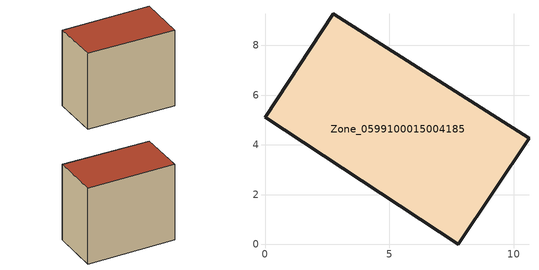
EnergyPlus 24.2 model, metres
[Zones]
Zone_0599100015004185
 floor ground (C_G): 7.76,0 0,5.11 2.74,9.27 10.61,4.26 z0.67
 wall outside (C_F): 7.76,0 10.61,4.26 2.74,9.27 0,5.11 7.76,0 z0.67:8.84
 roof outside (C_R): 0,5.11 7.76,0 10.61,4.26 2.74,9.27 z8.84
[BUILDING]
Pand.0599100015004185: North Axis=0; Terrain=City; Loads Convergence Tolerance Value=0.04; Temperature Convergence Tolerance Value=0.4; Solar Distribution=FullExterior; Maximum Number of Warmup Days=25; Minimum Number of Warmup Days=1
[Site:Location]
Rotterdam.The.Hague.AP_ZH_NLD Design_Conditions: Latitude=51.96; Longitude=4.45; Time Zone=1; Elevation=-4.5
[SITE:GROUNDTEMPERATURE:BUILDINGSURFACE]
18, 18, 18, 18, 18, 18, 18, 18, 18, 18, 18, 18
[MATERIAL] Thermal Absorptance=0.9; Solar Absorptance=0.7; Visible Absorptance=0.7
Name | Roughness | Thickness | Conductivity | Density | Specific Heat
G.TI.1975-1991 | MediumSmooth | 0.15 | 0.288461 | 540 | 1210
F.TI.1975-1991 | Rough | 0.3 | 0.230769 | 1920 | 840
R.TI.1975-1991 | MediumRough | 0.2 | 0.153846 | 1500 | 1000
[CONSTRUCTION]
C_G: G.TI.1975-1991
C_F: F.TI.1975-1991
C_R: R.TI.1975-1991
[ZONE]
Zone_0599100015004185: Type=1; Multiplier=1; Ceiling Height=Autocalculate; Volume=Autocalculate; Floor Area=autocalculate; Part of Total Floor Area=Yes
[ZONEINFILTRATION:DESIGNFLOWRATE]
Infil_Zone_0599100015004185: Zone or ZoneList or Space or SpaceList=Zone_0599100015004185; Schedule=AlwaysOn; Design Flow Rate Calculation Method=Flow/Area; Flow Rate per Floor Area=0.003; Constant Term Coefficient=1; Temperature Term Coefficient=0; Velocity Term Coefficient=0; Velocity Squared Term Coefficient=0
[HVACTEMPLATE:ZONE:IDEALLOADSAIRSYSTEM]
Zone_0599100015004185: Maximum Heating Supply Air Temperature=50; Minimum Cooling Supply Air Temperature=13; Maximum Heating Supply Air Humidity Ratio=0.0156; Minimum Cooling Supply Air Humidity Ratio=0.0077; Heating Limit=NoLimit; Cooling Limit=NoLimit; Dehumidification Control Type=ConstantSensibleHeatRatio; Cooling Sensible Heat Ratio=0.7; Dehumidification Setpoint=60; Humidification Control Type=None; Humidification Setpoint=30; Outdoor Air Method=None; Outdoor Air Flow Rate per Person=0.00944; Outdoor Air Flow Rate per Zone Floor Area=0; Outdoor Air Flow Rate per Zone=0; Demand Controlled Ventilation Type=None; Outdoor Air Economizer Type=NoEconomizer; Heat Recovery Type=None; Sensible Heat Recovery Effectiveness=0.7; Latent Heat Recovery Effectiveness=0.65
[ZONECONTROL:THERMOSTAT]
ThermostatControl_Zone_0599100015004185: Zone or ZoneList=Zone_0599100015004185; Control Type Schedule=DualSetpointControlType; Control 1=Thermostat_Zone_0599100015004185; Temperature Difference Between Cutout And Setpoint=0
[THERMOSTATSETPOINT:DUALSETPOINT]
Thermostat_Zone_0599100015004185: Heating Setpoint Temperature Schedule=HeatingSetpoint_Zone_0599100015004185; Cooling Setpoint Temperature Schedule=CoolingSetpoint_Zone_0599100015004185
[SCHEDULE:COMPACT]
HeatingSetpoint_Zone_0599100015004185: Through: 12/31, For: AllDays, Until: 24:00, 21
CoolingSetpoint_Zone_0599100015004185: Through: 12/31, For: AllDays, Until: 24:00, 24
DualSetpointControlType: Through: 12/31, For: AllDays, Until: 24:00, 4
AlwaysOn: Through: 12/31, For: AllDays, Until: 24:00, 1
